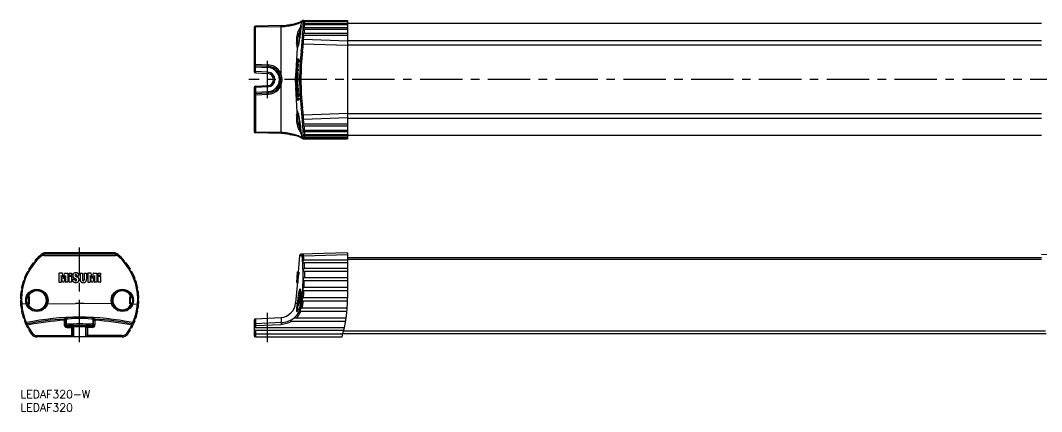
# Model space of a CAD drawing. Extents: x 0 to 606, y -8 to 139.
# Drawn here: x 0 to 382.6, y -8 to 138.6 of the extents above; entities that cross this region are included whole.
import ezdxf

# ---------------------------------------------------------------- set-up
doc = ezdxf.new("R2010")
doc.units = 0
doc.header["$LTSCALE"] = 0.5
doc.linetypes.add('CENTER', pattern=[50.8, 31.75, -6.35, 6.35, -6.35])
for name, color, linetype in [('MSM_CENTER', 1, 'CENTER'), ('MSM_CONTINUOUS', 7, 'CONTINUOUS'), ('MSM_PART_NUMBER', 7, 'CONTINUOUS')]:
    doc.layers.add(name, color=color, linetype=linetype)
doc.styles.get("Standard").update_dxf_attribs({"font": 'txt.shx', "height": 3, "bigfont": 'bigfont.shx'})

msp = doc.modelspace()

# ---------------------------------------------------------------- linework, layer by layer
at = {"layer": 'MSM_CENTER'}
for p, q in [((92.59, 109.45), (92.59, 123.45)), ((419.59, 116.45), (85.59, 116.45)), ((22.18, 18), (22.18, 53.5)), ((92.59, 18), (92.59, 28.98))]:
    msp.add_line(p, q, dxfattribs=at)
at = {"layer": 'MSM_CONTINUOUS'}
for p, q in [((105.03, 136.47), (105.38, 138.17)), ((106.06, 138.64), (105.96, 138.64)), ((105.96, 138.64), (122.59, 138.64)), ((106.24, 138.41), (122.59, 138.41)), ((106.3, 138.19), (122.59, 138.19)), ((122.59, 138.64), (122.59, 94.27)), ((87.59, 135.96), (87.59, 119.46)), ((88.05, 122.24), (88.05, 136.02)), ((97.69, 136.68), (88.08, 136.46)), ((97.69, 136.28), (88.1, 136.07)), ((97.69, 118.53), (97.69, 136.68)), ((104.69, 135.87), (104.89, 135.97)), ((104.69, 135.87), (104.69, 131.95)), ((104.69, 132.18), (104.69, 134.83)), ((104.89, 135.97), (104.89, 133.09)), ((104.89, 135.97), (105.23, 135.97)), ((106.35, 135.35), (122.59, 135.35)), ((106.37, 137.51), (122.59, 137.51)), ((106.37, 135.97), (122.59, 135.97)), ((106.39, 137.09), (122.59, 137.09)), ((382.59, 137.45), (122.59, 137.45)), ((122.59, 130.81), (106.14, 131.44)), ((106.22, 133.05), (122.59, 133.05)), ((106.25, 133.84), (122.59, 133.84)), ((122.59, 131.14), (382.59, 131.14)), ((103.74, 128.5), (103.13, 119.41)), ((105.98, 129.77), (105.51, 129.82)), ((122.59, 129.19), (105.98, 129.77)), ((382.59, 129.4), (122.59, 129.4)), ((103.6, 122.9), (103.57, 122.3)), ((103.91, 123.59), (103.6, 122.9)), ((103.7, 124.28), (103.65, 123.59)), ((103.65, 123.59), (103.91, 123.59)), ((103.95, 123.15), (103.68, 122.61)), ((103.68, 122.61), (103.98, 122.61)), ((103.68, 122.61), (103.88, 122.05)), ((103.7, 124.28), (104.33, 124.29)), ((103.95, 123.15), (104.03, 124.29)), ((104.25, 123.15), (103.95, 123.15)), ((103.98, 122.61), (104.25, 123.15)), ((104.18, 122.05), (103.98, 122.61)), ((104.33, 124.29), (104.25, 123.15)), ((87.59, 121.22), (88.1, 121.22)), ((88.09, 119.46), (87.59, 119.46)), ((88.06, 121.72), (92.88, 121.45)), ((88.09, 122.19), (92.9, 121.95)), ((88.1, 121.22), (88.09, 121.72)), ((88.09, 119.46), (88.1, 121.22)), ((92.75, 119.2), (88.09, 119.46)), ((88.1, 121.22), (92.85, 120.95)), ((88.11, 118.96), (92.72, 118.7)), ((92.85, 120.95), (92.88, 121.45)), ((103.45, 119.61), (103.48, 120.38)), ((104.08, 119.61), (103.45, 119.61)), ((103.48, 120.38), (104.1, 120.38)), ((103.53, 121.62), (103.5, 120.92)), ((103.5, 120.92), (104.12, 120.92)), ((103.8, 121.62), (103.53, 121.62)), ((103.53, 119.21), (103.84, 119.22)), ((103.54, 119.21), (103.53, 118.45)), ((103.57, 122.3), (103.8, 121.62)), ((103.67, 119.16), (103.98, 119.16)), ((103.71, 120.38), (103.68, 119.61)), ((103.71, 119.61), (103.73, 120.38)), ((103.72, 119.04), (104.03, 119.04)), ((104.03, 119.03), (103.72, 119.03)), ((103.8, 120.38), (103.78, 119.61)), ((103.88, 122.05), (103.83, 120.92)), ((103.84, 119.22), (103.84, 119.16)), ((103.88, 122.05), (104.18, 122.05)), ((104.1, 120.38), (104.08, 119.61)), ((104.12, 120.92), (104.18, 122.05)), ((97.69, 118.53), (97.23, 118.32)), ((103.46, 114.86), (103.76, 114.86)), ((103.48, 115.53), (103.5, 115.55)), ((103.8, 116.69), (103.49, 116.69)), ((104.03, 116.32), (103.49, 116.32)), ((103.81, 116.7), (103.5, 116.69)), ((103.5, 115.55), (104.03, 115.55)), ((103.53, 118.45), (103.57, 118.45)), ((103.64, 117.54), (103.63, 116.81)), ((103.63, 116.81), (103.94, 116.81)), ((103.71, 117.12), (104.02, 117.13)), ((103.72, 117.14), (104.02, 117.14)), ((103.73, 116.32), (103.74, 115.55)), ((103.75, 117.96), (104.05, 117.96)), ((103.78, 115.54), (103.8, 115.55)), ((104.03, 115.55), (104.03, 116.32)), ((87.59, 113.44), (87.59, 96.95)), ((88.09, 113.44), (87.59, 113.44)), ((87.59, 111.69), (88.1, 111.69)), ((88.06, 111.19), (92.88, 111.46)), ((92.75, 113.71), (88.09, 113.44)), ((88.09, 113.44), (88.1, 111.69)), ((88.1, 111.69), (88.09, 111.19)), ((88.09, 110.72), (92.9, 110.96)), ((88.1, 111.69), (92.85, 111.96)), ((88.11, 113.94), (92.72, 114.21)), ((92.85, 111.96), (92.88, 111.46)), ((97.69, 114.38), (97.23, 114.59)), ((97.69, 96.23), (97.69, 114.38)), ((103.74, 104.41), (103.13, 113.5)), ((103.45, 113.35), (104.07, 113.35)), ((103.47, 112.65), (103.45, 113.35)), ((103.74, 112.64), (103.47, 112.65)), ((103.5, 111.96), (103.74, 112.64)), ((103.53, 111.36), (103.5, 111.96)), ((104.04, 114.66), (103.52, 114.65)), ((103.53, 113.89), (104.06, 113.89)), ((103.83, 110.68), (103.53, 111.36)), ((103.82, 112.21), (103.61, 111.66)), ((103.61, 111.66), (103.87, 111.11)), ((103.61, 111.66), (103.91, 111.66)), ((103.75, 114.65), (103.76, 113.89)), ((103.78, 113.35), (103.82, 112.21)), ((103.82, 112.21), (104.12, 112.21)), ((103.87, 111.11), (103.94, 109.98)), ((103.87, 111.11), (104.17, 111.11)), ((104.12, 112.21), (103.91, 111.66)), ((103.91, 111.66), (104.17, 111.11)), ((104.06, 113.89), (104.04, 114.66)), ((104.07, 113.35), (104.12, 112.21)), ((104.17, 111.11), (104.23, 109.98)), ((88.05, 110.67), (88.05, 96.85)), ((103.61, 109.98), (103.56, 110.68)), ((103.56, 110.68), (103.83, 110.68)), ((104.23, 109.98), (103.61, 109.98)), ((103.64, 109.44), (104.27, 109.44)), ((103.64, 109.44), (103.7, 108.67)), ((104.33, 108.68), (103.7, 108.67)), ((103.87, 109.44), (103.93, 108.67)), ((103.96, 108.67), (103.9, 109.44)), ((103.97, 109.44), (104.03, 108.67)), ((104.27, 109.44), (104.33, 108.68)), ((122.59, 103.68), (106.05, 103.1)), ((122.59, 103.71), (382.59, 103.71)), ((104.69, 97.03), (104.69, 100.96)), ((104.69, 100.73), (104.69, 98.08)), ((104.89, 96.94), (104.89, 99.82)), ((106.05, 103.1), (105.52, 103.04)), ((122.59, 102.06), (106.2, 101.43)), ((106.22, 99.86), (122.59, 99.86)), ((122.59, 101.97), (382.59, 101.97)), ((97.69, 96.23), (88.08, 96.45)), ((97.69, 96.63), (88.1, 96.79)), ((104.69, 97.03), (104.89, 96.94)), ((104.89, 96.94), (105.23, 96.94)), ((105.03, 96.44), (105.38, 94.7)), ((106.25, 99.06), (122.59, 99.06)), ((106.35, 97.55), (122.59, 97.55)), ((106.37, 96.94), (122.59, 96.94)), ((106.39, 95.82), (122.59, 95.82)), ((106.06, 94.27), (105.96, 94.27)), ((105.96, 94.27), (122.59, 94.27)), ((106.24, 94.5), (122.59, 94.5)), ((106.3, 94.72), (122.59, 94.72)), ((106.37, 95.4), (122.59, 95.4)), ((382.59, 95.45), (122.59, 95.45)), ((8.78, 50.54), (35.58, 50.54)), ((8.88, 51.02), (9.42, 51.5)), ((34.94, 51.5), (9.43, 51.5)), ((34.94, 51), (9.43, 51)), ((35.49, 51.02), (34.94, 51.5)), ((104.61, 50.55), (104.07, 44.24)), ((104.61, 50.54), (105.48, 50.54)), ((122.59, 51.5), (105.1, 51.01)), ((105.96, 51), (105.1, 51.01)), ((106.11, 50.35), (122.59, 50.9)), ((122.59, 51.5), (122.59, 34.5)), ((122.59, 49.8), (382.59, 49.8)), ((399.07, 50.35), (382.59, 50.9)), ((106.12, 47.79), (106.27, 47.78)), ((122.59, 48.73), (106.22, 48.73)), ((122.59, 47.78), (106.27, 47.78)), ((122.59, 49.1), (382.59, 49.1)), ((14.38, 43.88), (14.38, 40.51)), ((15.66, 43.93), (14.42, 43.93)), ((15.25, 43.04), (15.24, 43.04)), ((15.24, 43.04), (15.24, 40.5)), ((15.74, 40.5), (15.25, 43.04)), ((16.07, 41.87), (15.71, 43.89)), ((16.45, 43.89), (16.08, 41.87)), ((16.42, 40.49), (16.9, 43.04)), ((16.5, 43.93), (17.73, 43.93)), ((16.91, 43.04), (16.9, 43.04)), ((16.91, 43.04), (16.91, 40.51)), ((17.78, 43.88), (17.78, 40.51)), ((18.24, 43.1), (18.24, 43.88)), ((18.24, 40.51), (18.24, 42.7)), ((19.09, 43.05), (18.28, 43.05)), ((18.29, 43.93), (19.09, 43.93)), ((18.29, 42.74), (19.09, 42.74)), ((19.14, 43.88), (19.14, 43.1)), ((19.14, 42.69), (19.14, 40.51)), ((21.03, 42.97), (21.03, 43.01)), ((21.08, 42.93), (21.84, 42.93)), ((22.35, 43.88), (22.35, 41.6)), ((22.4, 43.93), (23.23, 43.93)), ((23.28, 43.88), (23.28, 41.6)), ((23.84, 43.88), (23.84, 41.42)), ((23.88, 43.93), (24.71, 43.93)), ((24.76, 43.88), (24.76, 41.6)), ((25.23, 43.88), (25.23, 40.5)), ((26.52, 43.93), (25.28, 43.93)), ((26.11, 43.04), (26.1, 43.04)), ((26.1, 43.04), (26.1, 40.5)), ((26.59, 40.5), (26.11, 43.04)), ((26.93, 41.87), (26.56, 43.89)), ((27.31, 43.89), (26.94, 41.87)), ((27.27, 40.49), (27.76, 43.04)), ((27.35, 43.93), (28.59, 43.93)), ((27.77, 43.04), (27.76, 43.04)), ((27.77, 43.04), (27.77, 40.5)), ((28.64, 43.88), (28.64, 40.5)), ((29.09, 43.1), (29.09, 43.88)), ((29.09, 40.51), (29.09, 42.7)), ((29.14, 43.93), (29.94, 43.93)), ((29.94, 43.05), (29.14, 43.05)), ((29.14, 42.74), (29.94, 42.74)), ((29.99, 43.88), (29.99, 43.1)), ((29.99, 42.69), (29.99, 40.51)), ((103.74, 44.35), (103.4, 40.43)), ((103.87, 43.11), (103.64, 40.47)), ((103.93, 43.1), (103.7, 40.47)), ((103.74, 44.35), (104.08, 44.31)), ((104.23, 43.08), (103.87, 43.11)), ((103.9, 43.44), (103.97, 44.25)), ((104.26, 43.41), (103.9, 43.44)), ((104.03, 44.24), (103.96, 43.44)), ((103.97, 44.25), (104.33, 44.22)), ((104, 40.44), (104.23, 43.08)), ((104.16, 43.42), (104.13, 43.09)), ((104.33, 44.22), (104.26, 43.41)), ((122.59, 45.63), (106.35, 45.63)), ((122.59, 44.56), (106.37, 44.56)), ((122.59, 42.17), (106.39, 42.17)), ((14.42, 40.46), (15.2, 40.46)), ((16.37, 40.46), (15.78, 40.46)), ((16.08, 41.87), (16.07, 41.87)), ((17.73, 40.46), (16.96, 40.46)), ((19.09, 40.46), (18.29, 40.46)), ((19.53, 41.44), (19.53, 41.37)), ((20.38, 41.49), (19.58, 41.49)), ((20.43, 41.44), (20.43, 41.4)), ((23.28, 41.6), (23.28, 41.39)), ((25.28, 40.46), (26.05, 40.46)), ((27.23, 40.46), (26.64, 40.46)), ((26.94, 41.87), (26.93, 41.87)), ((28.59, 40.46), (27.82, 40.46)), ((29.94, 40.46), (29.14, 40.46)), ((103.75, 40.46), (103.08, 32.72)), ((103.4, 40.43), (103.74, 40.4)), ((103.64, 40.47), (104, 40.44)), ((122.59, 38.46), (106.3, 38.46)), ((122.59, 41.01), (106.37, 41.01)), ((2.82, 34.85), (2.67, 35.01)), ((2.9, 35.05), (2.76, 34.91)), ((2.82, 34.85), (3.18, 34.85)), ((2.9, 35.05), (3.38, 35.05)), ((3.38, 35.05), (3.18, 34.85)), ((3.18, 32.55), (3.18, 34.85)), ((3.38, 32.35), (3.38, 35.05)), ((41.46, 35.05), (40.98, 35.05)), ((40.98, 32.35), (40.98, 35.05)), ((40.98, 35.05), (41.18, 34.85)), ((41.54, 34.85), (41.18, 34.85)), ((41.18, 32.55), (41.18, 34.85)), ((41.46, 35.05), (41.6, 34.91)), ((41.54, 34.85), (41.7, 35.01)), ((104.69, 37.25), (104.89, 37.45)), ((104.69, 37.25), (104.69, 31.1)), ((104.89, 34.85), (104.69, 35.05)), ((104.89, 35.01), (104.82, 34.93)), ((104.89, 37.45), (104.89, 35.01)), ((104.89, 37.45), (105.08, 37.45)), ((105.31, 35.01), (104.89, 35.01)), ((104.89, 34.85), (104.89, 32.55)), ((105.3, 34.85), (104.89, 34.85)), ((122.59, 34.62), (106.06, 34.62)), ((122.59, 37.24), (106.24, 37.24)), ((2.2, 32.37), (0.49, 32.29)), ((2.82, 32.55), (2.67, 32.39)), ((2.9, 32.35), (2.76, 32.49)), ((2.82, 32.55), (3.18, 32.55)), ((2.9, 32.35), (3.38, 32.35)), ((3.38, 32.35), (3.18, 32.55)), ((10.19, 32.43), (9.75, 32.55)), ((10.19, 32.43), (20.62, 32.52)), ((34.18, 32.43), (23.74, 32.52)), ((40.98, 32.35), (41.18, 32.55)), ((41.46, 32.35), (40.98, 32.35)), ((41.54, 32.55), (41.18, 32.55)), ((41.46, 32.35), (41.6, 32.49)), ((41.54, 32.55), (41.7, 32.39)), ((42.16, 32.37), (43.87, 32.29)), ((103.76, 32.47), (103.06, 32.49)), ((104.89, 32.55), (104.69, 32.35)), ((104.89, 32.39), (104.82, 32.47)), ((104.89, 32.55), (105.07, 32.55)), ((104.89, 32.39), (104.89, 31.65)), ((104.89, 32.39), (105.05, 32.39)), ((105.28, 32.3), (105.04, 32.32)), ((105.84, 32.21), (105.28, 32.3)), ((122.46, 30.76), (105.56, 30.76)), ((122.58, 33.38), (105.96, 33.38)), ((16.71, 26.94), (16.41, 26.67)), ((27.65, 26.94), (27.95, 26.67)), ((88.07, 26.73), (97.66, 27.26)), ((97.66, 27.26), (97.66, 24.7)), ((122.04, 26.99), (103.23, 26.99)), ((122.35, 29.54), (105.1, 29.54)), ((2.24, 24.27), (2.63, 24.45)), ((16.44, 26.22), (16.41, 26.67)), ((16.94, 26.23), (16.44, 26.22)), ((16.44, 26.22), (16.44, 24.51)), ((16.44, 24.51), (16.94, 24.52)), ((17.19, 26.49), (16.94, 26.23)), ((16.94, 24.52), (16.94, 26.23)), ((17.19, 24.69), (16.94, 24.52)), ((17.19, 26.49), (17.19, 24.69)), ((17.44, 24.02), (17.69, 24.19)), ((17.44, 24.02), (17.44, 23.52)), ((17.44, 24.02), (19.19, 24.02)), ((17.44, 23.52), (19.69, 23.52)), ((19.44, 24.18), (19.19, 24.02)), ((19.19, 24.02), (19.19, 20.5)), ((19.69, 23.52), (19.93, 23.68)), ((19.69, 20), (19.69, 23.52)), ((19.93, 23.68), (19.93, 20)), ((24.67, 23.52), (24.43, 23.68)), ((24.43, 23.68), (24.43, 20)), ((26.93, 23.52), (24.67, 23.52)), ((24.67, 20), (24.67, 23.52)), ((24.93, 24.18), (25.17, 24.02)), ((26.93, 24.02), (25.17, 24.02)), ((25.17, 24.02), (25.17, 20.5)), ((26.93, 24.02), (26.68, 24.19)), ((26.93, 24.02), (26.93, 23.52)), ((27.17, 26.49), (27.42, 26.23)), ((27.17, 26.49), (27.17, 24.69)), ((27.17, 24.69), (27.43, 24.52)), ((27.43, 24.52), (27.42, 26.23)), ((27.42, 26.23), (27.92, 26.22)), ((27.93, 24.51), (27.43, 24.52)), ((27.92, 26.22), (27.95, 26.67)), ((27.92, 26.22), (27.93, 24.51)), ((87.59, 26.23), (87.59, 20.5)), ((97.66, 25.37), (88.02, 24.91)), ((88.07, 26.73), (88.07, 23.43)), ((88.09, 24.26), (97.66, 24.7)), ((121.38, 23.44), (88.09, 23.44)), ((121.85, 25.83), (101.66, 25.83)), ((4.51, 21.3), (4.16, 21.05)), ((6.18, 20.5), (19.19, 20.5)), ((6.18, 20.5), (6.18, 20)), ((19.69, 20), (6.2, 20)), ((38.16, 20), (6.2, 20)), ((19.19, 20.5), (19.69, 20)), ((25.17, 20.5), (24.67, 20)), ((38.18, 20), (24.67, 20)), ((38.18, 20.5), (25.17, 20.5)), ((38.18, 20.5), (38.18, 20)), ((39.85, 21.3), (40.2, 21.05)), ((88.07, 22.38), (88.07, 20)), ((121.13, 22.37), (88.09, 22.37)), ((120.79, 21.04), (88.09, 21.04)), ((88.09, 20), (120.49, 20)), ((384.36, 21.2), (120.83, 21.2)), ((121.12, 22.31), (384.07, 22.31))]:
    msp.add_line(p, q, dxfattribs=at)
for centre, radius in [((6.18, 33.7), 4.2), ((6.18, 33.7), 3.75), ((38.18, 33.7), 4.2), ((38.18, 33.7), 3.75)]:
    msp.add_circle(centre, radius, dxfattribs=at)
for centre, radius, start, end in [((99.88, 149.21), 12.14, 282.5553, 298.5057), ((99.67, 148.1), 11.46, 284.8282, 299.908), ((104.86, 138.05), 0.0759, 130.8001, 185.2823), ((104.83, 138.05), 0.0397, 194.4049, 276.1141), ((105.03, 137.88), 0.311, 123.372, 133.2352), ((104.81, 138.24), 0.224, 275.5236, 314.909), ((105.03, 137.88), 0.311, 101.2637, 105.468), ((101.63, 141.94), 5.11, 310.8068, 314.6728), ((105.11, 137.61), 0.595, 90.3337, 104.134), ((105.95, 138.04), 0.575, 126.1346, 167.1139), ((105.51, 137.89), 0.306, 44.7048, 113.2702), ((105.69, 138.36), 0.139, 164.9959, 187.3453), ((105.57, 138.35), 0.0149, 183.4351, 196.9754), ((105.56, 138.34), 0.00196, 197.0445, 278.8341), ((105.86, 138.28), 0.324, 124.2058, 157.7404), ((105.49, 138.43), 0.109, 311.1576, 325.5134), ((105.55, 138.35), 0.00917, 285.8929, 313.2708), ((106.33, 137.78), 0.948, 127.6084, 142.0992), ((105.93, 138.2), 0.431, 97.1653, 126.8752), ((105.36, 137.82), 0.461, 13.5132, 37.9323), ((106.06, 138.1), 0.534, 90.7741, 126.1033), ((106.25, 137.97), 0.448, 131.4229, 168.8232), ((105.93, 138.04), 0.119, 171.0036, 193.4689), ((105.83, 138.01), 0.0144, 197.6708, 224.267), ((102.23, 137.06), 3.68, 1.3826, 13.6251), ((105.82, 138.01), 0.0122, 224.0981, 287.9676), ((105.81, 138.06), 0.0607, 287.4899, 308.4469), ((108.05, 135.18), 3.59, 126.4797, 127.8748), ((105.98, 137.94), 0.694, 91.9182, 98.3497), ((106.3, 137.54), 0.65, 90.6507, 126.6376), ((105.79, 138.08), 0.57, 35.3912, 73.9172), ((106.24, 137.95), 0.453, 90.0188, 129.1546), ((211.12, 149.22), 105.37, 186.0089, 186.3821), ((88.09, 135.96), 0.5, 91.3224, 180), ((87.76, 135.77), 0.222, 93.967, 139.8798), ((88.03, 134.58), 1.44, 89.2365, 101.1574), ((88.1, 136.02), 0.0525, 92.9765, 179.8007), ((90.54, 136.17), 2.44, 173.3793, 182.3592), ((95.03, 172.75), 36.17, 274.2124, 281.9514), ((95.99, 163.93), 27.7, 273.5202, 283.8208), ((101.27, 137.09), 0.0219, 144.0831, 253.2131), ((101.61, 136.09), 1.08, 99.9976, 109.6917), ((101.45, 138.2), 1.14, 260.6791, 282.6862), ((100.65, 141.58), 4.62, 283.1043, 294.28), ((111.7, 131.21), 8.29, 156.7383, 188.5821), ((111.29, 130.95), 7.49, 151.7799, 170.2898), ((-2.55, 186.3), 118.56, 334.0839, 334.7675), ((113.27, 132.27), 9.24, 152.004, 156.8184), ((70.25, 138.54), 35.07, 350.8019, 356.6855), ((105.53, 136.51), 0.495, 184.8178, 234.0277), ((105.18, 136.57), 0.0795, 10.2905, 152.004), ((104.84, 136.51), 0.42, 359.933, 10.2905), ((45.05, 137.65), 60.89, 355.8959, 357.8773), ((85.83, 136.39), 20.1, 357.2984, 2.1688), ((106.61, 135.38), 0.715, 140.8315, 173.5928), ((106.23, 135.41), 0.331, 172.3165, 193.8092), ((105.95, 135.34), 0.0384, 194.5243, 275.8931), ((106.24, 137.04), 0.315, 168.9604, 185.6254), ((105.97, 137.01), 0.0456, 185.0056, 201.3413), ((106.59, 136.95), 0.672, 149.8328, 167.7322), ((105.95, 137), 0.0233, 195.2658, 240.6217), ((105.95, 137.01), 0.0313, 245.4773, 277.0008), ((105.96, 135.51), 0.206, 267.3329, 284.0606), ((105.93, 137.1), 0.132, 281.2673, 296.0708), ((106.41, 136.15), 0.938, 91.3979, 116.7121), ((106.38, 137.08), 0.431, 90.8663, 150.3265), ((106.39, 133.69), 1.66, 91.5759, 103.3374), ((106.37, 135.57), 0.405, 89.6344, 139.8968), ((230.67, 127.46), 124.54, 176.3674, 177.0642), ((-2319.76, 166.07), 2426.34, 359.28934, 359.31565), ((110.31, 131.25), 6.47, 171.4073, 198.3412), ((-45.2, 159.26), 152.36, 348.6917, 350.0491), ((31.27, 137.48), 74.64, 352.0488, 356.7219), ((106, 131.03), 0.392, 123.3598, 157.6042), ((45.02, 134.99), 61.19, 352.5963, 358.1862), ((106.51, 133.21), 0.726, 163.9979, 188.479), ((105.86, 133.12), 0.0749, 190.7249, 253.7045), ((106.06, 130.99), 0.463, 80.3703, 126.5424), ((106.4, 133.29), 0.607, 128.3905, 168.5259), ((105.92, 133.35), 0.311, 256.3341, 274.5334), ((106.27, 128.98), 4.07, 90.7594, 94.6574), ((106.26, 133.47), 0.374, 89.0301, 127.9549), ((66.35, 123.14), 37.77, 7.9751, 10.4172), ((104.22, 128.43), 0.484, 105.7666, 172.0257), ((104.06, 128.43), 0.308, 189.8178, 211.0061), ((103.83, 128.29), 0.0393, 211.0061, 308.1175), ((103.72, 128.44), 0.227, 308.1175, 337.4187), ((95.98, 131.04), 8.39, 341.3069, 348.6178), ((203.28, 116.45), 98.68, 173.7762, 186.2238), ((198.57, 116.45), 93.48, 173.4584, 186.5416), ((88.08, 122.21), 0.491, 176.2864, 266.7774), ((87.69, 122.01), 0.223, 91.3059, 115.3638), ((88.14, 119.51), 0.55, 185.0682, 266.7408), ((88.03, 117.88), 4.36, 89.756, 94.5257), ((88.1, 122.24), 0.0496, 178.7505, 267.1439), ((90.5, 121.95), 2.42, 174.3085, 185.5626), ((90.33, 119.29), 2.25, 175.664, 188.455), ((92.59, 116.45), 2.25, 273.2592, 86.7408), ((95.66, 118.87), 2.92, 173.5655, 180.9075), ((93.27, 118.8), 0.542, 177.1572, 190.5842), ((92.59, 116.45), 2.75, 273.2592, 86.7408), ((92.59, 116.45), 4.5, 273.2226, 86.7774), ((94.55, 121.6), 1.68, 168.2416, 185.3131), ((92.59, 116.45), 5, 273.2226, 86.7774), ((92.59, 116.45), 5.5, 273.2226, 86.7774), ((131.76, 116.45), 28.78, 174.1074, 185.8926), ((106.44, 118.57), 3.01, 169.1052, 179.7371), ((103.61, 119.12), 0.129, 130.3375, 171.0023), ((116.32, 117.66), 12.77, 173.939, 177.933), ((104.23, 118.92), 0.615, 158.3576, 171.8699), ((103.67, 119.14), 0.02, 18.4457, 161.5543), ((102.9, 118.87), 0.836, 2.4206, 18.9939), ((86.65, 118.24), 17.1, 356.313, 2.2615), ((103.98, 119.14), 0.02, 18.4457, 90.6079), ((103.21, 118.88), 0.836, 2.4206, 18.9939), ((86.95, 118.24), 17.1, 356.313, 2.2615), ((105.99, 115.75), 2.58, 168.3369, 180.5685), ((121.07, 115.39), 17.67, 178.9124, 183.8104), ((121.74, 117.7), 18.34, 177.2346, 182.3282), ((104.28, 116.97), 0.86, 181.4451, 198.3942), ((107.17, 117.88), 3.72, 175.6584, 184.9004), ((104.07, 115.35), 0.619, 162.1649, 180.2451), ((108.35, 115.17), 4.9, 177.9576, 183.6352), ((105, 118.13), 1.54, 169.3669, 178.662), ((103.48, 116.71), 0.0205, 190.7182, 333.2843), ((103.52, 116.25), 0.0696, 115.142, 164.5855), ((104.7, 114.94), 1.24, 184.0503, 190.5111), ((103.74, 117.58), 0.273, 183.9905, 200.5612), ((103.51, 117.5), 0.0291, 202.5152, 219.7576), ((103.53, 118.4), 0.0462, 101.0826, 170.1211), ((103.36, 117.55), 0.152, 332.799, 351.2177), ((103.49, 117.48), 0.00476, 219.5309, 337.3445), ((102.84, 116.95), 0.712, 339.2562, 356.5164), ((95.94, 118.39), 7.62, 353.478, 357.9339), ((89.33, 118.37), 14.3, 354.1363, 358.5391), ((117.4, 117.11), 13.81, 175.0285, 176.3012), ((104.11, 118.25), 0.477, 164.974, 173.1366), ((103.64, 117.57), 0.0274, 285.2265, 333.4812), ((103.56, 116.9), 0.12, 312.8255, 349.5638), ((103.74, 118.33), 0.0973, 141.8821, 154.8343), ((103.31, 117.69), 0.381, 339.1412, 356.3651), ((103.67, 118.39), 0.0066, 37.2689, 151.4047), ((103.58, 118.34), 0.112, 6.2289, 27.2766), ((101.34, 117.35), 2.38, 348.4958, 354.8049), ((101.57, 118.12), 2.13, 359.1457, 6.3223), ((100.2, 118.01), 3.5, 354.4587, 1.3012), ((104.37, 115.35), 0.619, 162.1649, 180.2451), ((108.65, 115.17), 4.9, 177.9576, 183.6352), ((104.99, 114.95), 1.24, 184.0503, 190.5111), ((103.79, 116.71), 0.0223, 281.9268, 324.4202), ((103.47, 116.84), 0.369, 336.4059, 354.7519), ((103.86, 116.9), 0.12, 312.8255, 349.5638), ((101.65, 117.35), 2.38, 348.4958, 354.8049), ((88.14, 113.4), 0.55, 93.2592, 174.9318), ((88.08, 110.7), 0.491, 93.2226, 183.7136), ((90.5, 110.96), 2.42, 174.4374, 185.6915), ((90.33, 113.61), 2.25, 171.545, 184.336), ((93.27, 114.11), 0.542, 169.4158, 182.8428), ((95.66, 114.04), 2.92, 179.0925, 186.4345), ((94.55, 111.31), 1.68, 174.6869, 191.7584), ((105.41, 114.39), 1.97, 184.9952, 191.8923), ((103.61, 114), 0.137, 187.0317, 232.4361), ((103.59, 114.74), 0.117, 188.9803, 220.6973), ((103.54, 114.71), 0.057, 232.9796, 245.8425), ((103.87, 114.73), 0.1, 187.6797, 231.9), ((87.69, 110.9), 0.223, 244.6362, 268.6941), ((88.03, 115.03), 4.36, 265.4743, 270.244), ((88.1, 110.67), 0.0496, 92.8561, 181.2495), ((66.35, 109.77), 37.77, 349.5828, 352.0249), ((104.22, 104.47), 0.484, 187.9743, 254.2334), ((104.06, 104.48), 0.308, 148.9939, 170.1822), ((103.83, 104.61), 0.0393, 51.8825, 148.9939), ((110.31, 101.66), 6.47, 161.6588, 188.5927), ((103.72, 104.47), 0.227, 22.5813, 51.8825), ((95.98, 101.86), 8.39, 11.3822, 18.6931), ((-45.2, 73.65), 152.36, 9.9509, 11.3083), ((31.27, 95.43), 74.64, 3.2781, 7.9512), ((45.02, 97.92), 61.19, 1.8164, 7.4037), ((111.7, 101.7), 8.29, 171.4179, 203.2617), ((111.29, 101.95), 7.49, 189.7102, 208.2201), ((70.25, 94.37), 35.07, 3.3145, 9.1981), ((105.96, 101.78), 0.324, 190.9198, 250.7624), ((106.51, 99.7), 0.726, 171.521, 196.0021), ((105.86, 99.79), 0.0749, 106.2955, 169.2751), ((45.05, 95.26), 60.89, 2.1227, 4.1041), ((106.4, 99.62), 0.607, 191.4741, 231.6095), ((105.92, 99.56), 0.311, 85.4666, 103.6659), ((106.14, 102.32), 0.895, 251.2847, 274.2272), ((106.27, 103.93), 4.07, 265.3426, 269.2406), ((88.09, 96.95), 0.5, 180, 268.6776), ((87.76, 97.09), 0.222, 220.1202, 266.033), ((88.03, 98.29), 1.44, 258.8419, 270.7543), ((88.1, 96.85), 0.0525, 180.1993, 267.0235), ((92.21, 96.71), 4.11, 178.8008, 183.5788), ((96.41, 72.99), 23.68, 74.8457, 86.9178), ((95.03, 60.15), 36.17, 78.0486, 85.7876), ((101.27, 95.82), 0.0219, 106.7869, 215.9169), ((101.61, 96.82), 1.08, 250.3083, 260.0024), ((101.45, 94.71), 1.14, 77.3138, 99.3209), ((100.65, 91.33), 4.62, 65.72, 76.8957), ((99.68, 84.8), 11.42, 60.0596, 75.189), ((-2.55, 46.61), 118.56, 25.2325, 25.9161), ((113.27, 100.64), 9.24, 203.1816, 207.996), ((105.53, 96.39), 0.495, 125.9723, 175.1822), ((105.18, 96.33), 0.0795, 207.996, 349.7095), ((104.84, 96.39), 0.42, 349.7095, 0.067), ((102.43, 95.85), 3.48, 342.5092, 358.4949), ((106.23, 97.5), 0.331, 166.1908, 187.6835), ((85.83, 96.52), 20.1, 357.8312, 2.7016), ((106.61, 97.53), 0.715, 186.4072, 219.1685), ((105.95, 97.56), 0.0384, 84.1069, 165.4757), ((105.97, 95.9), 0.0456, 158.6587, 174.9944), ((106.24, 95.87), 0.315, 174.3746, 191.0396), ((105.95, 95.91), 0.0233, 119.3783, 164.7342), ((106.59, 95.95), 0.672, 192.2678, 210.1672), ((105.95, 95.9), 0.0313, 82.9992, 114.5227), ((105.96, 97.4), 0.206, 75.9394, 92.6671), ((105.93, 95.8), 0.132, 63.9292, 78.7327), ((106.41, 96.76), 0.938, 243.2879, 268.6021), ((106.39, 99.21), 1.66, 256.6626, 268.4241), ((106.26, 99.44), 0.374, 232.0451, 270.9699), ((106.37, 97.34), 0.405, 220.1032, 270.3656), ((230.67, 105.44), 124.54, 182.9358, 183.6326), ((185078.66, 2370.03), 184986.23, 180.7040625, 180.7044043), ((99.88, 83.69), 12.14, 61.4943, 77.4447), ((104.83, 94.86), 0.0397, 83.8859, 165.5951), ((104.86, 94.86), 0.0759, 174.7177, 229.1999), ((105.03, 95.03), 0.311, 226.7648, 236.628), ((104.81, 94.67), 0.224, 45.091, 84.4764), ((105.03, 95.03), 0.311, 254.532, 258.7363), ((101.63, 90.96), 5.11, 45.3272, 49.1932), ((105.11, 95.3), 0.595, 255.866, 269.6663), ((105.51, 94.96), 0.29, 245.016, 327.1998), ((105.89, 94.81), 0.524, 192.927, 225.0684), ((105.56, 94.56), 0.00196, 81.1659, 162.9555), ((105.57, 94.56), 0.0149, 163.0246, 176.5649), ((105.69, 94.54), 0.139, 172.6547, 195.0041), ((105.55, 94.56), 0.00917, 46.7292, 74.1071), ((105.49, 94.48), 0.109, 34.4866, 48.8424), ((105.86, 94.63), 0.324, 202.2596, 235.7942), ((106.33, 95.13), 0.948, 217.9008, 232.3916), ((105.93, 94.71), 0.431, 233.1248, 262.8347), ((106.06, 94.81), 0.534, 233.8967, 269.2259), ((105.83, 94.89), 0.0144, 135.733, 162.3292), ((105.93, 94.87), 0.119, 166.5311, 188.9964), ((106.25, 94.94), 0.448, 191.1768, 228.5771), ((105.82, 94.9), 0.0122, 72.0324, 135.9019), ((105.81, 94.85), 0.0607, 51.5531, 72.5101), ((108.05, 97.73), 3.59, 232.1252, 233.5203), ((105.98, 94.97), 0.694, 261.6503, 268.0818), ((106.3, 95.37), 0.65, 233.3624, 269.3493), ((106.24, 94.95), 0.453, 230.8454, 269.9812), ((105.79, 94.83), 0.57, 286.0828, 324.6088), ((106.38, 95.83), 0.431, 209.6735, 269.1337), ((211.12, 83.69), 105.37, 173.6179, 173.9911), ((22.18, 34), 21.76, 132.0151, 215.7), ((22.18, 34), 22.19, 130.3761, 138.4053), ((9.08, 51.64), 2.31, 214.1255, 224.876), ((9.02, 48.06), 2.97, 82.1233, 123.3678), ((8.78, 48.57), 1.97, 89.8544, 126.0879), ((9.43, 49), 2.5, 90, 130.3761), ((10.51, 50.59), 1.72, 167.96, 181.5931), ((8.95, 50.91), 0.141, 124.3709, 162.1984), ((34.94, 49), 2.5, 49.6239, 90), ((35.34, 48.06), 2.97, 56.6323, 97.8767), ((33.86, 50.59), 1.72, 358.4069, 12.04), ((35.58, 48.57), 1.97, 53.9121, 90.1456), ((22.18, 34), 22.19, 41.5947, 49.6239), ((22.18, 34), 21.76, 324.3, 47.9849), ((35.28, 51.64), 2.31, 315.124, 325.8745), ((105.11, 50.51), 0.5, 91.6, 175.1), ((105.98, 50.5), 0.508, 92.9376, 174.7225), ((105.45, 50.46), 0.089, 21.8359, 74.693), ((103.98, 49.96), 1.64, 2.0828, 18.8475), ((106.09, 49.84), 0.505, 87.6738, 159.1912), ((-2.49, 42.31), 108.39, 358.4089, 4.0768), ((105.76, 50.79), 0.29, 11.7914, 48.1386), ((101.95, 50.03), 4.18, 4.3977, 11.2904), ((7.31, 43.27), 99.06, 3.1593, 4.0971), ((22.18, 34), 22.19, 141.5947, 148.4053), ((4.8, 48.58), 0.8, 269.4751, 10.5249), ((39.56, 48.58), 0.8, 169.4751, 270.5249), ((22.18, 34), 22.19, 31.5947, 38.4053), ((106.69, 48.13), 0.905, 154.9666, 193.2599), ((105.97, 47.96), 0.172, 193.8262, 262.5512), ((106.23, 48.32), 0.407, 91.4905, 152.2542), ((106.18, 51.27), 3.48, 266.1701, 268.8708), ((244209.63, 9275.36), 244277.71, 182.1648593, 182.1653661), ((0.86, 41.76), 0.8, 289.4751, 30.5249), ((22.18, 34), 22.19, 151.5947, 158.4053), ((2.53, 45.35), 0.8, 279.4751, 20.5249), ((14.42, 43.88), 0.0487, 89.4608, 180.5392), ((15.66, 43.88), 0.0491, 19.3243, 90.3589), ((16.5, 43.88), 0.0498, 90.6385, 160.0708), ((17.73, 43.88), 0.0445, 0, 90), ((18.29, 43.88), 0.0495, 90, 178.5425), ((18.28, 43.1), 0.0445, 180, 270), ((18.29, 42.7), 0.0481, 88.3313, 180), ((19.09, 43.88), 0.0492, 1.1827, 90), ((19.09, 43.1), 0.0481, 268.606, 0), ((19.09, 42.69), 0.0492, 360, 90), ((21.07, 42.91), 1.49, 167.7214, 196.8011), ((20.45, 43.1), 0.85, 109.4514, 171.3197), ((20.59, 42.94), 1.05, 205.6586, 249.8438), ((20.69, 42.45), 1.55, 95.4205, 109.6312), ((20.84, 43.07), 0.374, 141.7459, 214.7526), ((20.74, 41.15), 2.85, 86.0528, 93.9472), ((21.15, 43.42), 0.831, 222.4611, 245.9996), ((20.73, 43.14), 0.235, 97.6381, 138.5065), ((20.76, 43.1), 0.285, 64.5337, 102.1181), ((24.91, 52), 10.2, 246.3185, 248.8539), ((20.74, 43.13), 0.264, 17.4499, 58.7867), ((20.8, 42.21), 1.79, 74.202, 85.7243), ((20.46, 43.01), 0.569, 359.4356, 20.056), ((21.08, 42.98), 0.0491, 180.9733, 270), ((20.73, 41.12), 1.46, 46.9061, 69.7785), ((21.06, 43.12), 0.842, 47.7657, 73.939), ((20.83, 43.03), 1.07, 357.0702, 41.8219), ((20.86, 41.39), 1.17, 27.3129, 42.339), ((21.84, 42.98), 0.0489, 269.5458, 356.9784), ((22.4, 43.88), 0.0445, 90, 180), ((23.23, 43.88), 0.0445, 0, 90), ((23.88, 43.88), 0.0445, 90, 180), ((24.71, 43.88), 0.0496, 2.9461, 90), ((25.28, 43.88), 0.0487, 89.4608, 180.5392), ((26.52, 43.88), 0.0491, 19.3243, 90.3589), ((27.35, 43.88), 0.0487, 89.6126, 160.9774), ((28.59, 43.88), 0.0485, 359.2484, 90.7516), ((29.14, 43.88), 0.0495, 90, 178.5425), ((29.14, 43.1), 0.0445, 180, 270), ((29.14, 42.7), 0.0481, 88.3313, 180), ((29.94, 43.88), 0.0492, 1.1827, 90), ((29.94, 43.1), 0.0481, 268.606, 0), ((29.94, 42.69), 0.0492, 360, 90), ((41.83, 45.35), 0.8, 159.4751, 260.5249), ((22.18, 34), 22.19, 21.5947, 28.4053), ((43.5, 41.76), 0.8, 149.4751, 250.5249), ((106.84, 45), 0.938, 153.563, 199.3918), ((106.17, 44.82), 0.257, 210.7505, 258.3324), ((106.38, 41.75), 0.419, 89.2766, 167.8004), ((106.35, 45.22), 0.403, 89.9752, 150.7965), ((106.38, 46.9), 2.34, 263.7601, 269.8736), ((77902.01, 489.81), 77796.91, 180.3279243, 180.3296839), ((-0.16, 37.94), 0.8, 299.4751, 40.5249), ((22.18, 34), 22.19, 161.5947, 168.4053), ((14.42, 40.51), 0.0487, 180.5071, 270.4688), ((15.2, 40.5), 0.0445, 270, 0), ((15.78, 40.51), 0.0485, 192.9054, 271.2269), ((16.37, 40.51), 0.0485, 269.1578, 342.1362), ((16.96, 40.51), 0.049, 180.8336, 270.2776), ((17.73, 40.5), 0.047, 268.6, 1.5337), ((18.29, 40.51), 0.0483, 180, 271.3872), ((19.09, 40.51), 0.0483, 268.8875, 0), ((19.58, 41.44), 0.0488, 88.5277, 177.1482), ((21.08, 41.38), 1.55, 180.4783, 197.3269), ((20.39, 41.29), 0.87, 204.9368, 230.1795), ((20.37, 41.32), 0.88, 232.5924, 260.0793), ((20.65, 42.6), 2.19, 258.5068, 266.5144), ((33.36, 73.5), 34.17, 247.3923, 248.2429), ((20.38, 41.44), 0.0491, 0.9733, 90), ((21.22, 41.39), 0.791, 179.1355, 193.8021), ((20.73, 41.28), 0.288, 196.0357, 219.864), ((20.73, 41.31), 0.306, 222.9792, 318.6525), ((20.72, 43.47), 3.07, 266.2774, 273.5997), ((20.44, 41.14), 0.67, 38.3805, 67.6156), ((20.82, 42.14), 1.74, 273.1449, 288.5193), ((20.63, 41.34), 0.404, 325.22, 33.3318), ((21.14, 41.3), 0.834, 286.0252, 352.0147), ((20.68, 41.44), 1.31, 348.5149, 21.8659), ((24.16, 41.58), 1.81, 179.2812, 203.085), ((23.24, 41.27), 0.847, 208.5208, 260.6012), ((23.56, 43.23), 2.83, 260.8122, 279.1878), ((24.12, 41.38), 0.836, 179.4172, 193.4164), ((23.55, 41.25), 0.254, 193.553, 247.9586), ((23.55, 41.37), 0.367, 254.1849, 281.1946), ((23.58, 41.24), 0.232, 280.5565, 342.2402), ((22.9, 41.41), 0.931, 344.923, 0.9741), ((23.88, 41.26), 0.832, 278.9223, 331.9558), ((23.02, 41.57), 1.74, 336.2669, 1.0251), ((25.28, 40.5), 0.0445, 180, 270), ((26.05, 40.5), 0.0445, 270, 0), ((26.64, 40.51), 0.0485, 192.9054, 271.2269), ((27.23, 40.51), 0.0485, 269.1578, 342.1362), ((27.82, 40.5), 0.0445, 180, 270), ((28.59, 40.5), 0.0445, 270, 0), ((29.14, 40.51), 0.0483, 180, 271.3872), ((29.94, 40.51), 0.0483, 268.8875, 0), ((22.18, 34), 22.19, 11.5947, 18.4053), ((44.53, 37.94), 0.8, 139.4751, 240.5249), ((32.91, 41.72), 72.98, 351.7301, 358.1044), ((106.29, 38.01), 0.446, 89.5834, 165.4674), ((107.07, 41.49), 1.16, 162.0946, 193.6697), ((106.23, 41.31), 0.288, 193.561, 260.6418), ((106.37, 42.13), 1.12, 260.0688, 270.0107), ((-251.34, 50.29), 357.83, 358.1056, 358.5135), ((22.18, 34), 22.19, 171.5947, 178.4053), ((-0.51, 34), 0.8, 309.4751, 50.5249), ((6.18, 33.7), 3.55, 202.3511, 157.6489), ((38.18, 33.7), 3.55, 22.3511, 337.6489), ((44.87, 34), 0.8, 129.4751, 230.5249), ((22.18, 34), 22.19, 1.5947, 8.4053), ((133.67, 30.92), 29.94, 172.6006, 177.7361), ((115.66, 33.9), 11.73, 161.4275, 175.7406), ((128.64, 31.25), 24.46, 168.2066, 176.9651), ((105.24, 37.33), 0.755, 136.0188, 156.19), ((104.81, 37.74), 0.159, 40.5719, 133.758), ((104.39, 37.42), 0.686, 19.8742, 38.3111), ((82.21, 35.94), 23.12, 350.0155, 357.4482), ((95.97, 35.39), 9.34, 357.0857, 14.0445), ((106.01, 34.21), 0.402, 117.9139, 156.1237), ((107.32, 37.73), 1.51, 164.9726, 189.2192), ((106.07, 34.01), 0.606, 90.608, 114.6283), ((106.13, 37.57), 0.305, 193.7236, 250.9627), ((106.25, 38.02), 0.776, 253.1588, 269.063), ((-3894.48, 304.8), 4009.66, 356.1363, 356.17391), ((71.59, 34.5), 51, 343.4822, 0), ((22.18, 34), 22.19, 181.5947, 188.4053), ((0.54, 30.72), 1.58, 91.8328, 107.6669), ((-0.16, 30.06), 0.8, 319.4751, 60.5249), ((2.47, 31.83), 0.595, 70.3215, 116.6056), ((22.18, -10.43), 42.97, 87.9221, 92.0779), ((37.5, 21.72), 11.22, 105.1398, 107.2382), ((34.59, 32.48), 0.0745, 73.3847, 105.6031), ((41.9, 31.83), 0.595, 63.3944, 109.6785), ((44.53, 30.06), 0.8, 119.4751, 220.5249), ((43.82, 30.69), 1.6, 72.442, 88.04), ((22.18, 34), 22.19, 351.5947, 358.4053), ((97.11, 33.23), 6, 275.3306, 355.1), ((97.98, 32.95), 7.36, 304.7041, 346.4193), ((107.23, 29.77), 3.8, 166.1223, 180.9713), ((82.29, 34.5), 21.59, 349.813, 353.6038), ((103.93, 32.23), 0.293, 98.9602, 125.5945), ((98.7, 33.58), 6.49, 321.9848, 345.3142), ((93.91, 33.32), 10.33, 344.5239, 355.7149), ((104.14, 31.32), 1.23, 86.6129, 101.811), ((105.48, 30.2), 0.548, 100.8925, 147.1609), ((105.58, 29.7), 1.06, 90.9102, 100.8977), ((106.97, 33.86), 1.43, 159.2103, 185.9989), ((105.94, 33.76), 0.386, 186.2678, 233.9629), ((90.12, 34.44), 15.88, 346.5794, 356.1757), ((105.95, 33.89), 0.511, 241.4442, 264.4199), ((105.96, 33.93), 0.548, 264.021, 269.7439), ((22.18, 34), 22.19, 191.5947, 198.4053), ((0.86, 26.24), 0.8, 329.4751, 70.5249), ((22.18, -71.43), 98.8, 78.3457, 101.6537), ((17.7, 24.29), 2.83, 94.9052, 110.4333), ((16.74, 26.49), 0.451, 0.0984, 92.908), ((22.18, -15.8), 43.17, 83.7203, 96.2797), ((22.18, -10.15), 37.05, 83.3737, 96.6263), ((20.24, 27.2), 0.135, 43.1618, 73.5726), ((19.94, 27.01), 0.493, 10.4148, 35.0067), ((19.16, 26.83), 1.29, 1.6135, 11.9416), ((25.2, 26.83), 1.29, 168.0584, 178.3865), ((24.43, 27.01), 0.493, 144.9933, 169.5852), ((24.12, 27.2), 0.135, 106.4274, 136.8382), ((26.66, 24.29), 2.83, 69.5667, 85.0948), ((27.63, 26.49), 0.451, 87.092, 179.9016), ((43.5, 26.24), 0.8, 109.4751, 210.5249), ((22.18, 34), 22.19, 341.5947, 348.4053), ((97.18, 34.23), 8.87, 273.1216, 304.2517), ((103.85, 23.3), 3.84, 111.0789, 131.7817), ((103.26, 24.33), 2.67, 90.5243, 107.1363), ((97.55, 33.1), 8.35, 313.0211, 334.7802), ((103.64, 29.71), 0.213, 180.9713, 321.9848), ((105.21, 30.15), 1.41, 162.8917, 180), ((104, 30.16), 0.201, 183.97, 244.9032), ((103.96, 30.44), 0.462, 264.5671, 288.8092), ((105.22, 29.82), 0.452, 163.6589, 196.1097), ((106.45, 29.55), 1.72, 146.6022, 166.56), ((105.01, 29.8), 0.253, 204.7739, 251.8108), ((105.1, 30.15), 0.613, 253.9349, 269.5225), ((22.18, 34), 22.19, 201.5947, 208.4053), ((2.4, 24.93), 0.445, 113.9149, 190.3), ((2.63, 24.46), 0.45, 115.7469, 190.819), ((22.04, -71.79), 98.62, 93.2698, 101.466), ((22.97, -79.09), 105.52, 93.546, 101.1101), ((2.53, 22.65), 0.8, 339.4751, 80.5249), ((16.48, 26.23), 0.454, 0.2842, 98.952), ((17.43, 24.51), 0.997, 179.9629, 270.0867), ((17.43, 24.52), 0.499, 179.8556, 270.17), ((18.09, 24.23), 2.43, 94.2721, 111.6863), ((17.84, 21.72), 3.03, 94.9122, 102.3979), ((17.69, 24.69), 0.5, 179.9646, 269.8988), ((22.18, -74.68), 99.53, 87.35, 92.65), ((18.44, 20.38), 3.88, 92.21, 101.2287), ((22.18, -72.48), 96.81, 87.6983, 92.3017), ((19.19, 23.52), 0.501, 0.1, 89.8487), ((19.79, 22.64), 1.58, 92.5303, 103.0048), ((19.43, 23.68), 0.501, 0.1, 89.8487), ((22.18, -33.84), 58.11, 87.5737, 92.4263), ((20.37, 21.78), 1.95, 91.4734, 102.9225), ((22.18, -17.12), 40.89, 87.392, 92.608), ((23.99, 21.78), 1.95, 77.0775, 88.5266), ((24.93, 23.68), 0.501, 90.1513, 179.9), ((24.57, 22.64), 1.58, 76.9952, 87.4697), ((25.17, 23.52), 0.501, 90.1513, 179.9), ((25.92, 20.38), 3.88, 78.7713, 87.79), ((26.28, 24.23), 2.43, 68.3137, 85.7279), ((26.67, 24.69), 0.5, 270.1012, 0.0354), ((26.52, 21.72), 3.03, 77.6021, 85.0878), ((26.93, 24.52), 0.499, 269.83, 0.1444), ((26.93, 24.51), 0.997, 269.9133, 0.0371), ((27.88, 26.23), 0.454, 81.048, 179.7158), ((21.4, -79.09), 105.52, 78.8899, 86.454), ((22.32, -71.79), 98.62, 78.534, 86.7302), ((41.83, 22.65), 0.8, 99.4751, 200.5249), ((22.18, 34), 22.19, 331.5947, 338.4053), ((88.09, 26.23), 0.5, 93.1489, 180), ((88.4, 24.4), 0.812, 163.831, 174.7825), ((87.76, 24.5), 0.168, 190.7609, 245.0458), ((88.05, 24.45), 0.457, 93.4136, 158.5009), ((88.82, 23.03), 1.19, 169.0436, 195.819), ((87.86, 23.22), 0.202, 115.6531, 168.5042), ((88.06, 25.11), 0.851, 244.246, 272.4219), ((87.98, 22.88), 0.564, 91.342, 111.4445), ((88.13, 19.98), 3.47, 90.5734, 92.743), ((96.16, 37.76), 13.14, 276.5736, 294.8379), ((101.31, 26.01), 0.102, 162.9814, 234.6712), ((101.47, 25.96), 0.261, 130.6364, 162.9814), ((101.48, 26.24), 0.394, 234.6712, 262.0965), ((101.7, 27.63), 1.8, 261.3199, 268.7751), ((22.18, 34), 22.19, 211.5947, 215.7361), ((6.2, 22.5), 2.5, 215.7361, 270), ((6.24, 22.75), 2.25, 219.9983, 268.5139), ((38.16, 22.5), 2.5, 270, 324.2639), ((38.13, 22.75), 2.25, 271.4861, 320.0021), ((22.18, 34), 22.19, 324.2639, 328.4053), ((87.83, 21.35), 0.237, 184.3112, 238.4145), ((88.09, 20.5), 0.5, 180, 270), ((88.15, 22.83), 0.483, 194.6325, 228.5687), ((88.13, 21.92), 0.877, 241.2244, 267.7454), ((88.09, 22.77), 0.392, 229.457, 263.4535), ((88.15, 23.33), 0.952, 263.6228, 266.8705)]:
    msp.add_arc(centre, radius, start, end, dxfattribs=at)

# ---------------------------------------------------------------- texts
at = {"layer": 'MSM_PART_NUMBER'}
for s, p in [('LEDAF320-W', (0, -3)), ('LEDAF320', (0, -8))]:
    msp.add_text(s, height=3, dxfattribs=at).set_placement(p)

doc.saveas('drawing.dxf')
